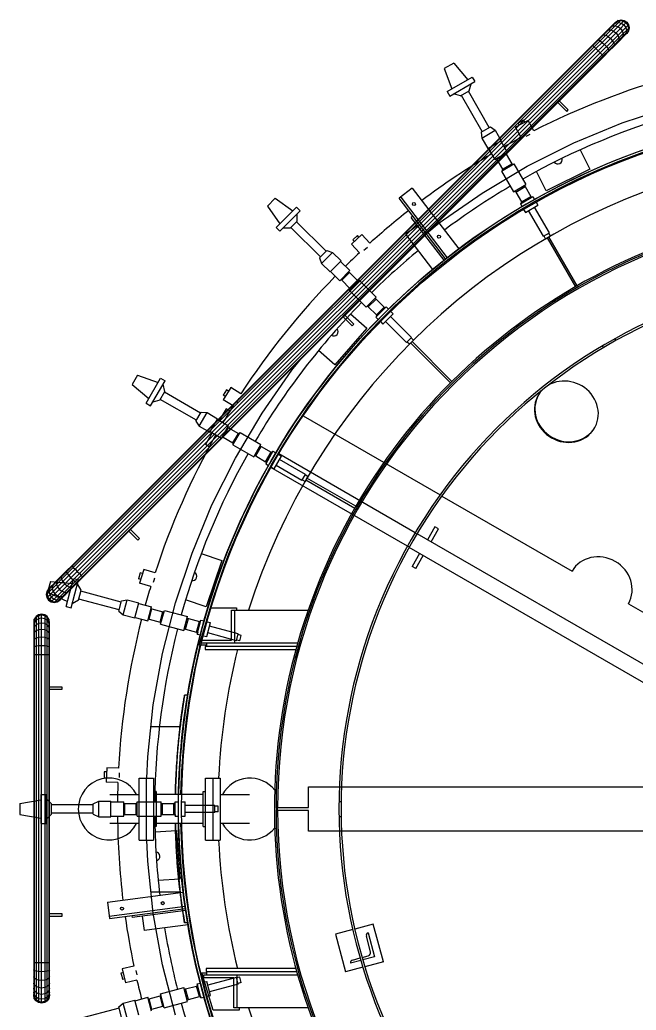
# Model space of a CAD drawing. Header units: metres. Extents: x 0 to 63075, y 0 to 44550.
# Drawn here: x 53695.8 to 53980.2, y 40277.9 to 40734.9 of the extents above; entities that cross this region are included whole.
import ezdxf

# ---------------------------------------------------------------- set-up
doc = ezdxf.new("R2010")
doc.units = ezdxf.units.M
doc.header["$LTSCALE"] = 75
for name, color, linetype in [('GSB', 7, 'Continuous'), ('ML6', 1, 'Continuous'), ('SL1', 8, 'Continuous')]:
    doc.layers.add(name, color=color, linetype=linetype)

# ---------------------------------------------------------------- blocks, each defined once
blk = doc.blocks.new('A$C6bae614f')
at = {"layer": 'SL1'}
for p, q in [((373522.6, 46010), (373590, 46077.4)), ((373561.6, 46070.3), (373569.3, 46075.4)), ((373563.4, 46072.1), (373571.3, 46077.4)), ((373571.3, 46077.4), (373563.6, 46069.7)), ((373569.3, 46075.4), (373578.5, 46077.2)), ((373571.3, 46077.4), (373580.6, 46079.2)), ((373578.5, 46077.2), (373572.4, 46071)), ((373578.5, 46077.2), (373580.6, 46079.2)), ((373578.5, 46077.2), (373587.8, 46075.2)), ((373580.6, 46079.2), (373590, 46077.4)), ((373587.8, 46075.2), (373595.7, 46069.9)), ((373590, 46077.4), (373597.9, 46072.1)), ((373578.7, 46052.9), (373509.9, 45984.1)), ((373542.2, 46048.3), (373511.2, 46017.3)), ((373547.9, 46056.7), (373523.3, 46032.1)), ((373562.5, 46061.2), (373533.7, 46032.3)), ((373536.7, 46045.5), (373542.2, 46048.3)), ((373563.6, 46069.7), (373542.2, 46048.3)), ((373542.2, 46048.3), (373549.4, 46048)), ((373556.4, 46065.1), (373547.9, 46056.7)), ((373547.9, 46056.7), (373554.4, 46060.5)), ((373549.4, 46048), (373557.3, 46044.8)), ((373594.6, 46055.6), (373554.1, 46015.1)), ((373554.4, 46060.5), (373562.5, 46061.2)), ((373561.6, 46070.3), (373556.4, 46065.1)), ((373556.4, 46065.1), (373563.6, 46069.7)), ((373557.3, 46044.8), (373564.8, 46039)), ((373563.4, 46072.1), (373561.6, 46070.3)), ((373572.4, 46071), (373562.5, 46061.2)), ((373562.5, 46061.2), (373571.1, 46058.5)), ((373563.6, 46069.7), (373572.4, 46071)), ((373571.1, 46058.5), (373578.7, 46052.9)), ((373572.4, 46071), (373581.4, 46068.8)), ((373589.2, 46063.4), (373578.7, 46052.9)), ((373578.7, 46052.9), (373584.3, 46045.3)), ((373581.4, 46068.8), (373589.2, 46063.4)), ((373584.3, 46045.3), (373586.9, 46036.8)), ((373601.2, 46043.6), (373586.3, 46028.6)), ((373596.8, 46046.6), (373586.9, 46036.8)), ((373597.9, 46072.1), (373589.2, 46063.4)), ((373589.2, 46063.4), (373594.6, 46055.6)), ((373601, 46062), (373594.6, 46055.6)), ((373594.6, 46055.6), (373596.8, 46046.6)), ((373596.8, 46046.6), (373595.5, 46037.8)), ((373595.7, 46069.9), (373601, 46062)), ((373601.2, 46043.6), (373596.1, 46035.8)), ((373605, 46054.8), (373596.8, 46046.6)), ((373597.9, 46072.1), (373603.2, 46064.2)), ((373603.2, 46045.5), (373597.9, 46037.6)), ((373601, 46062), (373603.2, 46064.2)), ((373601, 46062), (373602.9, 46052.8)), ((373602.9, 46052.8), (373601.2, 46043.6)), ((373601.2, 46043.6), (373603.2, 46045.5)), ((373603.2, 46064.2), (373605, 46054.8)), ((373605, 46054.8), (373603.2, 46045.5)), ((373508.4, 46017.1), (373492.7, 46001.4)), ((373511.2, 46017.3), (373494, 46000.1)), ((373516.2, 46014.8), (373497.7, 45996.3)), ((373523.3, 46032.1), (373508.4, 46017.1)), ((373508.4, 46017.1), (373511.2, 46017.3)), ((373511.2, 46017.3), (373516.2, 46014.8)), ((373533.7, 46032.3), (373516.2, 46014.8)), ((373516.2, 46014.8), (373522.6, 46010)), ((373554.1, 46015.1), (373516.5, 45977.5)), ((373586.9, 46036.8), (373522.1, 45971.9)), ((373523.3, 46032.1), (373527.5, 46033.6)), ((373527.5, 46033.6), (373533.7, 46032.3)), ((373533.7, 46032.3), (373540.9, 46028.3)), ((373540.9, 46028.3), (373548.1, 46022.3)), ((373548.1, 46022.3), (373554.1, 46015.1)), ((373554.1, 46015.1), (373558.1, 46007.9)), ((373574.1, 46016.4), (373559.4, 46001.7)), ((373564.8, 46039), (373570.5, 46031.6)), ((373570.5, 46031.6), (373573.8, 46023.6)), ((373590.9, 46030.6), (373571.2, 46011)), ((373574.1, 46016.4), (373571.2, 46011)), ((373573.8, 46023.6), (373574.1, 46016.4)), ((373586.3, 46028.6), (373574.1, 46016.4)), ((373586.3, 46028.6), (373582.4, 46022.2)), ((373586.9, 46036.8), (373586.3, 46028.6)), ((373595.5, 46037.8), (373590.9, 46030.6)), ((373596.1, 46035.8), (373590.9, 46030.6)), ((373596.1, 46035.8), (373597.9, 46037.6)), ((371892.6, 44401.4), (373492.7, 46001.4)), ((373494, 46000.1), (371893.9, 44400.1)), ((373497.7, 45996.3), (371897.7, 44396.4)), ((373503.3, 45990.7), (371903.2, 44390.8)), ((373509.9, 45984.1), (371909.9, 44384.2)), ((373492.7, 46001.4), (373494, 46000.1)), ((373494, 46000.1), (373497.7, 45996.3)), ((373497.7, 45996.3), (373503.3, 45990.7)), ((373522.6, 46010), (373503.3, 45990.7)), ((373503.3, 45990.7), (373509.9, 45984.1)), ((373509.9, 45984.1), (373516.5, 45977.5)), ((373522.6, 46010), (373529.5, 46003.7)), ((373543.1, 45985.4), (373525.8, 45968.2)), ((373542.9, 45982.6), (373527.2, 45966.9)), ((373529.5, 46003.7), (373535.8, 45996.8)), ((373535.8, 45996.8), (373540.6, 45990.4)), ((373540.6, 45990.4), (373543.1, 45985.4)), ((373557.8, 45997.6), (373542.9, 45982.6)), ((373543.1, 45985.4), (373542.9, 45982.6)), ((373559.4, 46001.7), (373543.1, 45985.4)), ((373571.2, 46011), (373557.8, 45997.6)), ((373559.4, 46001.7), (373557.8, 45997.6)), ((373558.1, 46007.9), (373559.4, 46001.7)), ((373516.5, 45977.5), (371916.5, 44377.6)), ((373522.1, 45971.9), (371922.1, 44372)), ((373525.8, 45968.2), (371925.8, 44368.2)), ((373527.2, 45966.9), (371927.1, 44366.9)), ((373516.5, 45977.5), (373522.1, 45971.9)), ((373522.1, 45971.9), (373525.8, 45968.2)), ((373525.8, 45968.2), (373527.2, 45966.9)), ((373066.5, 45946.5), (373037.3, 45929.7)), ((373037.3, 45929.7), (373060.3, 45866.8)), ((373066.5, 45946.5), (373109.5, 45895.2)), ((373046.4, 45858.7), (373123.4, 45903.2)), ((373123.4, 45903.2), (373131.3, 45889.5)), ((373054.3, 45845), (373131.3, 45889.5)), ((373087.3, 45845.7), (373114.2, 45861.2)), ((373175.6, 45748.7), (373111.8, 45859.8)), ((373114.2, 45861.2), (373120.1, 45883)), ((373046.4, 45858.7), (373054.3, 45845)), ((373087.3, 45845.7), (373065.5, 45851.5)), ((373154, 45736.2), (373089.8, 45847.1)), ((373417.9, 45802.3), (373390.2, 45830)), ((373385.7, 45825.5), (373413.4, 45797.8)), ((373413.4, 45797.8), (373417.9, 45802.3)), ((373584.1, 45762.4), (373736.5, 45813.1)), ((373295.1, 45770.3), (373256.3, 45749.6)), ((373281, 45770.7), (373272.4, 45766.1)), ((373284.3, 45764.5), (373281, 45770.7)), ((373312.3, 45738.1), (373295.1, 45770.3)), ((373150.7, 45734.3), (373179, 45750.6)), ((373152.5, 45716.1), (373193.8, 45740)), ((373179, 45750.6), (373193.8, 45740)), ((373193.8, 45740), (373212.4, 45707.9)), ((373273.2, 45717.9), (373256.3, 45749.6)), ((373272.4, 45766.1), (373263.9, 45761.6)), ((373267.2, 45755.4), (373263.9, 45761.6)), ((373435.7, 45700.9), (373584.1, 45762.4)), ((373150.7, 45734.3), (373152.5, 45716.1)), ((373152.5, 45716.1), (373171, 45684)), ((373171, 45684), (373212.4, 45707.9)), ((373288.6, 45721.5), (373301.5, 45728.3)), ((373172.6, 45684.9), (373192.7, 45650.2)), ((373210.7, 45706.9), (373230.8, 45672.2)), ((373292.1, 45629.1), (373435.7, 45700.9)), ((373455.1, 45679.9), (373484.6, 45620.2)), ((373192.7, 45650.2), (373230.8, 45672.2)), ((373197.5, 45652.9), (373198.8, 45650.2)), ((373198.8, 45650.2), (373227.7, 45666.9)), ((373198.8, 45650.2), (373216.3, 45619.9)), ((373226, 45669.4), (373227.7, 45666.9)), ((373227.7, 45666.9), (373245.2, 45636.6)), ((373154, 45547.1), (373292.1, 45629.1)), ((373213.2, 45614.7), (373251.3, 45636.7)), ((373216.3, 45619.9), (373245.2, 45636.6)), ((373218, 45617.4), (373216.3, 45619.9)), ((373246.5, 45633.9), (373245.2, 45636.6)), ((373251.3, 45636.7), (373288.1, 45572.9)), ((373484.6, 45620.2), (373350, 45553.9)), ((373213.2, 45614.7), (373250, 45550.9)), ((373350, 45553.9), (373320.6, 45613.6)), ((372938.7, 45561.9), (372898.4, 45531)), ((372938.7, 45561.9), (373081.7, 45375.5)), ((373250, 45550.9), (373288.1, 45572.9)), ((373256.7, 45549.9), (373285.6, 45566.6)), ((373283.4, 45570.1), (373285.6, 45566.6)), ((373285.6, 45566.6), (373303.1, 45536.3)), ((372517.6, 45530.9), (372493.8, 45507.1)), ((372517.6, 45530.9), (372572.4, 45492.5)), ((373041.5, 45344.4), (372898.4, 45531)), ((372903.4, 45534.8), (373046.5, 45348.4)), ((373022.1, 45455.5), (373154, 45547.1)), ((373254.8, 45553.6), (373256.7, 45549.9)), ((373256.7, 45549.9), (373274.2, 45519.6)), ((373271.2, 45513.8), (373309.7, 45536)), ((373274.2, 45519.6), (373303.1, 45536.3)), ((373304.7, 45533.1), (373303.1, 45536.3)), ((373304.7, 45533.1), (373309.7, 45536)), ((373309.7, 45536), (373314.8, 45527.3)), ((373309.7, 45536), (373314.8, 45527.3)), ((372493.8, 45507.1), (372532.3, 45452.3)), ((372520.9, 45440.9), (372583.8, 45503.8)), ((372583.8, 45503.8), (372595, 45492.6)), ((373276.1, 45516.6), (373271.2, 45513.8)), ((373271.2, 45513.8), (373276.2, 45505)), ((373271.2, 45513.8), (373276.2, 45505)), ((373276.1, 45516.6), (373274.2, 45519.6)), ((373281, 45496.8), (373286.4, 45487.4)), ((373281, 45496.8), (373286.4, 45487.4)), ((373286.4, 45487.4), (373324.9, 45509.6)), ((373360.6, 45424.7), (373314.9, 45503.8)), ((373319.5, 45519), (373324.9, 45509.6)), ((373319.5, 45519), (373324.9, 45509.6)), ((372532.1, 45429.8), (372595, 45492.6)), ((372585.8, 45460.9), (372585.8, 45483.5)), ((372940.5, 45476.1), (372935.4, 45472.2)), ((373036.5, 45340.5), (372935.4, 45472.2)), ((373342.1, 45414.1), (373296.4, 45493.1)), ((372520.9, 45440.9), (372532.1, 45429.8)), ((372563.8, 45438.9), (372541.3, 45438.9)), ((372563.8, 45438.9), (372585.8, 45460.9)), ((372656.6, 45350.5), (372565.8, 45440.9)), ((372674.2, 45368.1), (372583.8, 45458.9)), ((372954.6, 45447.3), (372919.3, 45420.2)), ((372989.6, 45429.3), (373022.1, 45455.5)), ((372784.1, 45419.9), (372751.9, 45389.9)), ((372770.3, 45416.6), (372756.2, 45403.4)), ((372761, 45398.3), (372756.2, 45403.4)), ((372775.1, 45411.5), (372770.3, 45416.6)), ((372809, 45393.3), (372784.1, 45419.9)), ((373002, 45312.5), (372919.3, 45420.2)), ((373342.1, 45414.1), (373360.6, 45424.7)), ((373348.8, 45406.4), (373343.8, 45415)), ((373348.8, 45406.4), (373363.9, 45415.1)), ((373353.4, 45409.4), (373440.2, 45259.2)), ((373363.9, 45415.1), (373358.9, 45423.8)), ((373445.7, 45262.3), (373358.9, 45412.6)), ((372776.5, 45363.6), (372751.9, 45389.9)), ((372790.4, 45371), (372795.3, 45375.6)), ((372795.3, 45375.6), (372801.1, 45381)), ((373046.5, 45348.4), (373081.7, 45375.5)), ((372653.9, 45347.8), (372677, 45370.8)), ((372653.9, 45347.8), (372660.3, 45330.6)), ((372660.3, 45330.6), (372694.1, 45364.4)), ((372677, 45370.8), (372694.1, 45364.4)), ((372694.1, 45364.4), (372720.3, 45338.2)), ((373041.4, 45344.5), (373046.5, 45348.4)), ((372660.3, 45330.6), (372686.5, 45304.4)), ((372686.5, 45304.4), (372720.3, 45338.2)), ((372719, 45336.9), (372747.4, 45308.5)), ((372687.9, 45305.8), (372716.2, 45277.4)), ((372716.2, 45277.4), (372747.4, 45308.5)), ((372722.1, 45279), (372745.7, 45302.6)), ((372743.5, 45304.6), (372745.7, 45302.6)), ((372745.7, 45302.6), (372770.5, 45277.9)), ((372720.1, 45281.3), (372722.1, 45279)), ((372722.1, 45279), (372746.9, 45254.2)), ((372745.2, 45248.4), (372760.8, 45263.9)), ((372746.9, 45254.2), (372770.5, 45277.9)), ((372749.1, 45252.3), (372746.9, 45254.2)), ((372760.8, 45263.9), (372776.3, 45279.5)), ((372772.5, 45275.6), (372770.5, 45277.9)), ((372776.3, 45279.5), (372828.4, 45227.4)), ((372745.2, 45248.4), (372797.3, 45196.3)), ((372797.3, 45196.3), (372828.4, 45227.4)), ((372804, 45197.1), (372827.7, 45220.7)), ((372824.5, 45223.5), (372827.7, 45220.7)), ((372827.7, 45220.7), (372852.4, 45195.9)), ((372801.2, 45200.2), (372804, 45197.1)), ((372804, 45197.1), (372828.8, 45172.3)), ((372827.3, 45165.9), (372858.8, 45197.4)), ((372828.8, 45172.3), (372852.4, 45195.9)), ((372854.7, 45193.3), (372852.4, 45195.9)), ((372854.7, 45193.3), (372858.8, 45197.4)), ((372858.8, 45197.4), (372866, 45190.2)), ((372858.8, 45197.4), (372866, 45190.2)), ((372727.1, 45166.9), (372754.8, 45139.3)), ((372759.3, 45143.7), (372731.6, 45171.4)), ((372749.6, 45175.5), (372799.7, 45131.6)), ((372831.4, 45170), (372827.3, 45165.9)), ((372827.3, 45165.9), (372834.5, 45158.8)), ((372827.3, 45165.9), (372834.5, 45158.8)), ((372831.4, 45170), (372828.8, 45172.3)), ((372848.9, 45144.3), (372880.4, 45175.8)), ((372936.7, 45103), (372872.2, 45167.6)), ((372872.7, 45183.5), (372880.4, 45175.8)), ((372872.7, 45183.5), (372880.4, 45175.8)), ((372799.7, 45131.6), (372700.7, 45018.8)), ((372754.8, 45139.3), (372759.3, 45143.7)), ((372841.2, 45152), (372848.9, 45144.3)), ((372841.2, 45152), (372848.9, 45144.3)), ((372921.7, 45088), (372857.1, 45152.5)), ((372921.7, 45088), (372936.7, 45103)), ((372942.5, 45094.6), (372935.4, 45101.7)), ((373565, 45094.3), (373561.8, 45099.8)), ((372930.1, 45082.3), (372923, 45089.3)), ((372930.1, 45082.3), (372942.5, 45094.6)), ((372933.8, 45086.4), (373056.5, 44963.7)), ((373061, 44968.2), (372938.3, 45090.9)), ((373522.8, 45077.3), (373526, 45071.8)), ((372700.7, 45018.8), (372650.7, 45062.7)), ((372569.2, 45002.7), (372595.4, 45035.1)), ((372095, 44987.4), (372078.2, 44958.3)), ((372095, 44987.4), (372157.9, 44964.5)), ((372121.5, 44901.4), (372166, 44978.4)), ((372166, 44978.4), (372179.7, 44970.5)), ((372477.6, 44870.7), (372569.2, 45002.7)), ((372078.2, 44958.3), (372129.5, 44915.3)), ((372135.2, 44893.5), (372179.7, 44970.5)), ((372179, 44937.5), (372173.2, 44959.3)), ((372381.2, 44949.2), (372357.9, 44911.8)), ((372412.1, 44929.9), (372381.2, 44949.2)), ((372163.5, 44910.5), (372179, 44937.5)), ((372288.4, 44870.7), (372177.6, 44935)), ((372368.7, 44942.4), (372358.5, 44926)), ((372364.4, 44922.3), (372358.5, 44926)), ((372374.6, 44938.7), (372368.7, 44942.4)), ((372121.5, 44901.4), (372135.2, 44893.5)), ((372163.5, 44910.5), (372141.7, 44904.7)), ((372276, 44849.1), (372164.9, 44913)), ((372388.4, 44892.8), (372357.9, 44911.8)), ((372399.9, 44903.6), (372403.5, 44909.3)), ((372403.5, 44909.3), (372407.6, 44916)), ((372274.1, 44845.8), (372290.4, 44874.1)), ((372284.7, 44830.9), (372308.6, 44872.3)), ((372290.4, 44874.1), (372308.6, 44872.3)), ((372308.6, 44872.3), (372340.7, 44853.7)), ((372367, 44884.3), (372346.2, 44848.4)), ((372378.9, 44877.4), (372367, 44884.3)), ((372395.6, 44732.6), (372477.6, 44870.7)), ((372603.3, 44862.2), (373024.2, 44619.2)), ((372274.1, 44845.8), (372284.7, 44830.9)), ((372284.7, 44830.9), (372316.8, 44812.4)), ((372316.8, 44812.4), (372340.7, 44853.7)), ((372339.7, 44852.1), (372374.5, 44832)), ((372352.5, 44793.9), (372374.5, 44832)), ((372357.8, 44797), (372374.5, 44826)), ((372371.8, 44827.3), (372374.5, 44826)), ((372374.5, 44826), (372404.8, 44808.4)), ((372324.2, 44810.3), (372303.5, 44774.3)), ((372317.7, 44814), (372352.5, 44793.9)), ((372355.3, 44798.7), (372357.8, 44797)), ((372357.8, 44797), (372388.1, 44779.5)), ((372388, 44773.4), (372410, 44811.5)), ((372388.1, 44779.5), (372404.8, 44808.4)), ((372407.3, 44806.8), (372404.8, 44808.4)), ((372410, 44811.5), (372473.8, 44774.7)), ((372315.4, 44767.5), (372303.5, 44774.3)), ((372388, 44773.4), (372451.8, 44736.6)), ((372390.8, 44778.2), (372388.1, 44779.5)), ((372451.8, 44736.6), (372473.8, 44774.7)), ((372458.1, 44739.1), (372474.8, 44768)), ((372471.1, 44769.9), (372474.8, 44768)), ((372474.8, 44768), (372505.1, 44750.5)), ((372454.6, 44741.4), (372458.1, 44739.1)), ((372458.1, 44739.1), (372488.4, 44721.6)), ((372488.4, 44721.6), (372505.1, 44750.5)), ((372510.9, 44753.6), (372488.7, 44715)), ((372508, 44748.6), (372505.1, 44750.5)), ((372508, 44748.6), (372510.9, 44753.6)), ((372510.9, 44753.6), (372519.7, 44748.5)), ((372510.9, 44753.6), (372519.7, 44748.5)), ((372515.1, 44699.8), (372537.3, 44738.3)), ((372527.9, 44743.8), (372537.3, 44738.3)), ((372527.9, 44743.8), (372537.3, 44738.3)), ((372948.2, 44503.3), (372528.9, 44745.4)), ((372323.7, 44589), (372395.6, 44732.6)), ((372491.5, 44720), (372488.4, 44721.6)), ((372491.5, 44720), (372488.7, 44715)), ((372488.7, 44715), (372497.4, 44710)), ((372488.7, 44715), (372497.4, 44710)), ((372924, 44461.5), (372504.7, 44703.6)), ((372505.6, 44705.2), (372515.1, 44699.8)), ((372505.6, 44705.2), (372515.1, 44699.8)), ((372600, 44664.2), (372520.9, 44709.8)), ((372610.6, 44682.6), (372531.5, 44728.3)), ((372600, 44664.2), (372610.6, 44682.6)), ((372609.6, 44660.8), (372618.3, 44675.9)), ((372618.3, 44675.9), (372609.7, 44681)), ((372609.6, 44660.8), (372600.9, 44665.8)), ((372612.1, 44665.8), (372762.3, 44579)), ((372765.5, 44584.5), (372615.3, 44671.3)), ((373029.7, 44616.1), (373429.8, 44385.1)), ((372262.3, 44440.6), (372323.7, 44589)), ((373008.8, 44521.3), (372985.8, 44481.6)), ((373019.8, 44514.9), (373008.8, 44521.3)), ((372068.5, 44508.3), (372096.2, 44480.7)), ((372100.7, 44485.2), (372073, 44512.8)), ((372952.8, 44498.7), (372947.3, 44501.9)), ((374122.6, 43825.2), (372953.7, 44500.1)), ((372996.8, 44475.2), (373019.8, 44514.9)), ((372096.2, 44480.7), (372100.7, 44485.2)), ((372924.8, 44462.9), (372930.3, 44459.7)), ((372211.5, 44288.2), (372262.3, 44440.6)), ((372290.8, 44439.4), (372353.9, 44418)), ((374098.5, 43783.3), (372929.5, 44458.3)), ((372961.7, 44439.7), (372938.8, 44400)), ((372949.7, 44393.7), (372972.7, 44433.4)), ((371876.7, 44382.9), (371893.9, 44400.1)), ((371892.6, 44401.4), (371876.9, 44385.7)), ((371892.6, 44401.4), (371893.9, 44400.1)), ((371893.9, 44400.1), (371897.7, 44396.4)), ((372353.9, 44418), (372305.6, 44276)), ((372949.7, 44393.7), (372938.8, 44400)), ((371876.9, 44385.7), (371848.5, 44357.4)), ((371876.7, 44382.9), (371860.4, 44366.6)), ((371861.9, 44370.8), (371860.4, 44366.6)), ((371879.2, 44377.9), (371861.7, 44360.4)), ((371865.7, 44353.2), (371884, 44371.5)), ((371876.9, 44385.7), (371876.7, 44382.9)), ((371876.7, 44382.9), (371879.2, 44377.9)), ((371879.2, 44377.9), (371897.7, 44396.4)), ((371879.2, 44377.9), (371884, 44371.5)), ((371884, 44371.5), (371903.2, 44390.8)), ((371884, 44371.5), (371890.3, 44364.6)), ((371890.3, 44364.6), (371909.9, 44384.2)), ((371897.2, 44358.3), (371916.5, 44377.6)), ((371897.7, 44396.4), (371903.2, 44390.8)), ((371903.2, 44390.8), (371909.9, 44384.2)), ((371903.6, 44353.5), (371922.1, 44372)), ((371909.9, 44384.2), (371916.5, 44377.6)), ((371916.5, 44377.6), (371922.1, 44372)), ((371922.1, 44372), (371925.8, 44368.2)), ((372103.5, 44380.4), (372097.9, 44361.9)), ((372113.8, 44390.2), (372101, 44348.1)), ((372110.2, 44378.4), (372103.5, 44380.4)), ((372148.6, 44379.6), (372113.8, 44390.2)), ((371846, 44344.7), (371816.8, 44315.6)), ((371827.5, 44353.1), (371818.8, 44320.6)), ((371833.5, 44339.7), (371824.3, 44330.5)), ((371827.5, 44353.1), (371894.2, 44347.2)), ((371837.3, 44346.2), (371828.9, 44337.7)), ((371833.5, 44339.7), (371832.8, 44331.6)), ((371845.7, 44351.9), (371833.5, 44339.7)), ((371837.3, 44346.2), (371833.5, 44339.7)), ((371835.5, 44323), (371865.7, 44353.2)), ((371848.5, 44357.4), (371837.3, 44346.2)), ((371890.3, 44364.6), (371841.1, 44315.4)), ((371860.4, 44366.6), (371845.7, 44351.9)), ((371848.5, 44357.4), (371845.7, 44351.9)), ((371845.7, 44351.9), (371846, 44344.7)), ((371861.7, 44360.4), (371846, 44344.7)), ((371846, 44344.7), (371849.2, 44336.8)), ((371878.9, 44340), (371848.7, 44309.8)), ((371908.6, 44351), (371850.4, 44292.9)), ((371860.4, 44366.6), (371861.7, 44360.4)), ((371861.7, 44360.4), (371865.7, 44353.2)), ((371865.7, 44353.2), (371871.7, 44346)), ((371871.7, 44346), (371878.9, 44340)), ((371875.3, 44276.8), (371898.4, 44362.7)), ((371897.2, 44358.3), (371878.9, 44340)), ((371878.9, 44340), (371886.1, 44336)), ((371903.6, 44353.5), (371886.1, 44336)), ((371890.3, 44364.6), (371897.2, 44358.3)), ((371890.6, 44272.8), (371913.6, 44358.6)), ((371911.4, 44351.2), (371896.4, 44336.3)), ((371897.2, 44358.3), (371903.6, 44353.5)), ((371898.4, 44362.7), (371913.6, 44358.6)), ((371903.6, 44353.5), (371908.6, 44351)), ((371908.6, 44351), (371925.8, 44368.2)), ((371908.6, 44351), (371911.4, 44351.2)), ((371921.6, 44326.6), (371910.3, 44346.1)), ((371911.4, 44351.2), (371927.1, 44366.9)), ((371925.8, 44368.2), (371927.1, 44366.9)), ((372104.6, 44359.9), (372097.9, 44361.9)), ((372135.4, 44337.6), (372101, 44348.1)), ((372143.7, 44351), (372145.6, 44357.5)), ((372145.6, 44357.5), (372147.9, 44365)), ((371816.6, 44322.8), (371814.7, 44313.5)), ((371816.8, 44315.6), (371814.7, 44313.5)), ((371814.7, 44313.5), (371816.6, 44304.1)), ((371821.9, 44330.7), (371816.6, 44322.8)), ((371818.5, 44324.8), (371816.6, 44322.8)), ((371818.5, 44324.8), (371816.8, 44315.6)), ((371816.8, 44315.6), (371818.8, 44306.3)), ((371823.7, 44332.5), (371818.5, 44324.8)), ((371824.3, 44330.5), (371818.5, 44324.8)), ((371818.8, 44320.6), (371879.5, 44292.3)), ((371818.8, 44306.3), (371825.2, 44312.7)), ((371823.7, 44332.5), (371821.9, 44330.7)), ((371824.3, 44330.5), (371823, 44321.7)), ((371823, 44321.7), (371825.2, 44312.7)), ((371828.9, 44337.7), (371823.7, 44332.5)), ((371828.9, 44337.7), (371824.3, 44330.5)), ((371825.2, 44312.7), (371835.5, 44323)), ((371825.2, 44312.7), (371830.6, 44304.9)), ((371841.1, 44315.4), (371830.6, 44304.9)), ((371848.7, 44309.8), (371832, 44293.1)), ((371832.8, 44331.6), (371835.5, 44323)), ((371835.5, 44323), (371841.1, 44315.4)), ((371841.1, 44315.4), (371848.7, 44309.8)), ((371848.7, 44309.8), (371857.2, 44307.2)), ((371849.2, 44336.8), (371855, 44329.3)), ((371855, 44329.3), (371862.4, 44323.6)), ((371870.4, 44320.3), (371857.2, 44307.2)), ((371857.2, 44307.2), (371865.3, 44307.8)), ((371862.4, 44323.6), (371870.4, 44320.3)), ((371871.8, 44311.6), (371863.4, 44303.2)), ((371865.3, 44307.8), (371871.8, 44311.6)), ((371886.1, 44336), (371870.4, 44320.3)), ((371870.4, 44320.3), (371877.6, 44320)), ((371896.4, 44336.3), (371871.8, 44311.6)), ((371877.6, 44320), (371883, 44322.8)), ((371886.1, 44336), (371892.2, 44334.7)), ((371892.2, 44334.7), (371896.4, 44336.3)), ((371913.5, 44296.5), (371921.6, 44326.6)), ((372044.5, 44290.4), (371920.8, 44323.8)), ((371818.8, 44306.3), (371816.6, 44304.1)), ((371816.6, 44304.1), (371821.9, 44296.2)), ((371818.8, 44306.3), (371824.1, 44298.4)), ((371824.1, 44298.4), (371821.9, 44296.2)), ((371821.9, 44296.2), (371829.8, 44290.9)), ((371824.1, 44298.4), (371830.6, 44304.9)), ((371832, 44293.1), (371824.1, 44298.4)), ((371832, 44293.1), (371829.8, 44290.9)), ((371829.8, 44290.9), (371839.1, 44289.1)), ((371830.6, 44304.9), (371838.4, 44299.5)), ((371832, 44293.1), (371841.2, 44291.2)), ((371838.4, 44299.5), (371847.3, 44297.3)), ((371857.2, 44307.2), (371839.1, 44289.1)), ((371839.1, 44289.1), (371848.5, 44290.9)), ((371850.4, 44292.9), (371841.2, 44291.2)), ((371847.3, 44297.3), (371856.1, 44298.6)), ((371848.5, 44290.9), (371856.4, 44296.2)), ((371850.4, 44292.9), (371848.5, 44290.9)), ((371850.4, 44292.9), (371858.2, 44298)), ((371856.1, 44298.6), (371863.4, 44303.2)), ((371858.2, 44298), (371856.4, 44296.2)), ((371863.4, 44303.2), (371858.2, 44298)), ((371913.5, 44296.5), (371894, 44285.3)), ((372038.1, 44266.4), (371914.3, 44299.3)), ((372037.1, 44262.6), (372045.5, 44294.2)), ((372045.5, 44294.2), (372063.6, 44297.1)), ((372051.2, 44251), (372063.6, 44297.1)), ((372063.6, 44297.1), (372099.4, 44287.5)), ((372087, 44241.4), (372099.4, 44287.5)), ((372098.9, 44285.7), (372137.7, 44275.3)), ((372171.8, 44132.6), (372211.5, 44288.2)), ((372305.6, 44276), (372242.6, 44297.4)), ((373603, 44285.1), (374053.3, 44025)), ((371791, 44251), (371783.1, 44245.7)), ((371791, 44247.9), (371783.1, 44242.8)), ((371800.4, 44252.9), (371791, 44251)), ((371791, 44251), (371791, 43059.4)), ((371800.4, 44249.8), (371791, 44247.9)), ((371800.3, 43060.6), (371800.4, 44252.9)), ((371809.7, 44251), (371800.4, 44252.9)), ((371809.7, 44247.9), (371800.4, 44249.8)), ((371817.6, 44245.7), (371809.7, 44251)), ((371809.7, 44251), (371809.7, 43059.4)), ((371817.6, 44242.8), (371809.7, 44247.9)), ((371875.3, 44276.8), (371890.6, 44272.8)), ((372037.1, 44262.6), (372051.2, 44251)), ((372051.2, 44251), (372087, 44241.4)), ((372126.3, 44232.8), (372137.7, 44275.3)), ((372130.6, 44237.2), (372139.2, 44269.4)), ((372136.3, 44270), (372139.2, 44269.4)), ((372139.2, 44269.4), (372173, 44260.4)), ((372164.4, 44228.1), (372173, 44260.4)), ((372165.9, 44222.2), (372177.3, 44264.7)), ((372175.9, 44259.4), (372173, 44260.4)), ((372177.3, 44264.7), (372248.4, 44245.7)), ((372284.4, 44157.6), (372319.4, 44272.6)), ((372319.4, 44272.6), (372399.4, 44272.6)), ((372383.9, 44265.2), (372618.9, 44265.2)), ((372383.9, 44173.1), (372383.9, 44265.2)), ((372393.4, 44163.6), (372393.4, 44265.2)), ((372399.4, 44272.6), (372399.4, 44265.2)), ((371776, 44228.5), (371775.9, 43081.9)), ((371777.8, 44237.8), (371776, 44228.5)), ((371777.8, 44235.1), (371776, 44226)), ((371777.8, 44227), (371776, 44218.6)), ((371783.1, 44245.7), (371777.8, 44237.8)), ((371783.1, 44242.8), (371777.8, 44235.1)), ((371777.8, 44235.1), (371777.8, 44237.8)), ((371777.8, 44227), (371777.8, 44235.1)), ((371783.1, 44234.1), (371777.8, 44227)), ((371777.8, 44227), (371777.8, 43072.6)), ((371783.1, 44220.2), (371777.8, 44214)), ((371783.1, 44245.7), (371783.1, 43064.7)), ((371791, 44238.9), (371783.1, 44234.1)), ((371791, 44224.3), (371783.1, 44220.2)), ((371800.4, 44240.6), (371791, 44238.9)), ((371800.4, 44225.7), (371791, 44224.3)), ((371809.7, 44238.9), (371800.4, 44240.6)), ((371809.7, 44224.3), (371800.4, 44225.7)), ((371817.6, 44234.1), (371809.7, 44238.9)), ((371817.6, 44220.2), (371809.7, 44224.3)), ((371822.9, 44237.8), (371817.6, 44245.7)), ((371817.6, 43067.6), (371817.6, 44245.7)), ((371822.9, 44235.1), (371817.6, 44242.8)), ((371822.9, 44227), (371817.6, 44234.1)), ((371822.9, 44214), (371817.6, 44220.2)), ((371824.8, 44228.5), (371822.9, 44237.8)), ((371822.9, 44237.8), (371822.9, 43072.6)), ((371824.8, 44226), (371822.9, 44235.1)), ((371824.8, 44218.6), (371822.9, 44227)), ((371824.7, 43091.8), (371824.8, 44226)), ((371824.8, 44226), (371824.8, 44228.5)), ((372087.5, 44243.2), (372126.3, 44232.8)), ((372127.7, 44238.2), (372130.6, 44237.2)), ((372130.6, 44237.2), (372164.4, 44228.1)), ((372167.3, 44227.5), (372164.4, 44228.1)), ((372165.9, 44222.2), (372237, 44203.2)), ((372237, 44203.2), (372248.4, 44245.7)), ((372242.5, 44207.2), (372251.1, 44239.5)), ((372247, 44240.3), (372251.1, 44239.5)), ((372251.1, 44239.5), (372284.9, 44230.4)), ((372276.3, 44198.1), (372284.9, 44230.4)), ((372278.2, 44191.9), (372289.7, 44234.8)), ((372288.3, 44229.3), (372284.9, 44230.4)), ((372288.3, 44229.3), (372289.7, 44234.8)), ((372289.7, 44234.8), (372299.5, 44232.2)), ((372289.7, 44234.8), (372299.5, 44232.2)), ((372307.7, 44184), (372319.2, 44227)), ((372308.7, 44229.8), (372319.2, 44227)), ((372308.7, 44229.8), (372319.2, 44227)), ((371777.8, 44214), (371776, 44206.7)), ((371777.8, 44196.7), (371776, 44190.8)), ((371783.1, 44201.6), (371777.8, 44196.7)), ((371791, 44204.9), (371783.1, 44201.6)), ((371800.4, 44206), (371791, 44204.9)), ((371809.7, 44204.9), (371800.4, 44206)), ((371817.6, 44201.6), (371809.7, 44204.9)), ((371822.9, 44196.6), (371817.6, 44201.6)), ((371824.8, 44206.7), (371822.9, 44214)), ((371824.8, 44190.8), (371822.9, 44196.6)), ((372238.5, 44208.5), (372242.5, 44207.2)), ((372242.5, 44207.2), (372276.3, 44198.1)), ((372279.7, 44197.4), (372276.3, 44198.1)), ((372279.7, 44197.4), (372278.2, 44191.9)), ((372278.2, 44191.9), (372288, 44189.2)), ((372278.2, 44191.9), (372288, 44189.2)), ((372297.2, 44186.8), (372307.7, 44184)), ((372297.2, 44186.8), (372307.7, 44184)), ((372398.9, 44171.5), (372310.7, 44195.2)), ((372404.4, 44192.1), (372316.2, 44215.8)), ((372398.9, 44171.5), (372404.4, 44192.1)), ((372413.6, 44187.7), (372403.9, 44190.3)), ((372409.1, 44170.8), (372413.6, 44187.7)), ((371777.8, 44175.9), (371776, 44171.9)), ((371783.1, 44179.4), (371777.8, 44175.9)), ((371791, 44181.6), (371783.1, 44179.4)), ((371791, 44155.7), (371783.1, 44154.6)), ((371800.4, 44182.5), (371791, 44181.6)), ((371800.4, 44156.2), (371791, 44155.7)), ((371809.7, 44181.6), (371800.4, 44182.5)), ((371809.7, 44155.7), (371800.4, 44156.2)), ((371817.6, 44179.4), (371809.7, 44181.6)), ((371817.6, 44154.6), (371809.7, 44155.7)), ((371822.9, 44175.9), (371817.6, 44179.4)), ((371824.8, 44171.9), (371822.9, 44175.9)), ((372307.7, 44157.6), (372284.4, 44157.6)), ((372291.8, 44163.6), (372291.8, 44173.1)), ((372291.8, 44173.1), (372383.9, 44173.1)), ((372586.7, 44163.6), (372291.8, 44163.6)), ((372307.7, 44154), (372307.7, 44163.6)), ((372409.1, 44170.8), (372399.4, 44173.4)), ((371777.8, 44152.8), (371776, 44150.7)), ((371824.8, 44128.5), (371776, 44128.5)), ((371783.1, 44154.6), (371777.8, 44152.8)), ((371822.9, 44152.8), (371817.6, 44154.6)), ((371824.8, 44150.7), (371822.9, 44152.8)), ((372143.3, 43974.5), (372171.8, 44132.6)), ((372303.1, 44154), (372303.1, 44144.5)), ((372584, 44154), (372303.1, 44154)), ((372303.1, 44144.5), (372581.3, 44144.5)), ((371863.9, 44028.5), (371824.8, 44028.5)), ((371824.8, 44022.1), (371863.9, 44022.1)), ((371863.9, 44022.1), (371863.9, 44028.5)), ((372249.1, 44004.3), (372239.4, 44004.3)), ((372126.1, 43814.8), (372143.3, 43974.5)), ((372136.2, 43908.3), (372225.9, 43908.3)), ((372235.6, 43909.3), (372235.5, 43909.3)), ((372123.8, 43749.6), (372126.1, 43814.8)), ((371992.8, 43769), (371992.5, 43759.3)), ((371999.8, 43768.8), (371992.8, 43769)), ((372000.2, 43781.1), (371998.7, 43737.1)), ((372036.6, 43779.8), (372000.2, 43781.1)), ((372039.2, 43751), (372039.7, 43765.6)), ((371992.5, 43759.3), (371992.1, 43749.7)), ((371999.1, 43749.4), (371992.1, 43749.7)), ((372034.6, 43735.9), (371998.7, 43737.1)), ((372099.7, 43559.1), (372099.7, 43749.6)), ((372099.7, 43749.6), (372144.4, 43749.6)), ((372122, 43559.1), (372122, 43749.6)), ((372144.4, 43749.6), (372144.4, 43559.1)), ((372304, 43559.1), (372304, 43749.6)), ((372304, 43749.6), (372348.7, 43749.6)), ((372326.4, 43749.6), (372326.4, 43559.1)), ((372348.7, 43749.6), (372348.7, 43559.1)), ((372152.2, 43708.3), (372144.4, 43708.3)), ((372152.2, 43708.3), (372152.2, 43600.4)), ((372296.2, 43708.3), (372304, 43708.3)), ((372296.2, 43600.4), (372296.2, 43708.3)), ((372620.4, 43722.6), (374078.2, 43722.5)), ((372620.4, 43659.1), (372620.4, 43722.6)), ((371733.3, 43671.1), (371799.2, 43682.7)), ((371733.3, 43671.1), (371733.3, 43637.5)), ((371799.2, 43609.9), (371799.2, 43698.8)), ((371799.2, 43698.8), (371815, 43698.8)), ((371815, 43609.9), (371815, 43698.8)), ((371831, 43669.9), (371815, 43685.8)), ((371831, 43638.8), (371831, 43669.9)), ((371959.1, 43670.6), (371975.8, 43678.2)), ((371959.1, 43638), (371959.1, 43670.6)), ((371975.8, 43630.4), (371975.8, 43678.2)), ((371975.8, 43678.2), (372012.9, 43678.2)), ((372009.4, 43698.8), (372099.7, 43698.8)), ((372012.9, 43630.4), (372012.9, 43678.2)), ((372012.9, 43676.3), (372053, 43676.3)), ((372053, 43632.3), (372053, 43676.3)), ((372053, 43670.8), (372056, 43671)), ((372056, 43637.6), (372056, 43671)), ((372056, 43671), (372091, 43671)), ((372091, 43637.6), (372091, 43671)), ((372094, 43670.8), (372091, 43671)), ((372094, 43632.3), (372094, 43676.3)), ((372094, 43676.3), (372167.7, 43676.3)), ((372296.2, 43698.8), (372152.2, 43698.8)), ((372167.7, 43632.3), (372167.7, 43676.3)), ((372167.7, 43670.8), (372171.9, 43671)), ((372171.9, 43637.6), (372171.9, 43671)), ((372171.9, 43671), (372206.9, 43671)), ((372206.9, 43637.6), (372206.9, 43671)), ((372210.4, 43670.8), (372206.9, 43671)), ((372210.4, 43632.1), (372210.4, 43676.6)), ((372210.4, 43670.8), (372210.4, 43676.6)), ((372210.4, 43676.6), (372220.5, 43676.6)), ((372210.4, 43676.6), (372220.5, 43676.6)), ((372230, 43676.6), (372240.9, 43676.6)), ((372230, 43676.6), (372240.9, 43676.6)), ((372240.9, 43632.1), (372240.9, 43676.6)), ((372348.7, 43698.8), (372439, 43698.8)), ((372720.5, 43676.8), (372714.2, 43676.8)), ((371831, 43638.8), (371815, 43622.8)), ((371959.1, 43666.8), (371831, 43667)), ((371959.1, 43641.9), (371831, 43641.6)), ((372332.2, 43665), (372240.9, 43665)), ((372332.2, 43643.7), (372240.9, 43643.7)), ((372332.2, 43643.7), (372332.2, 43665)), ((372342.2, 43663), (372332.2, 43663.1)), ((372342.2, 43645.6), (372332.2, 43645.6)), ((372342.2, 43645.6), (372342.2, 43663)), ((372520.4, 43656.7), (372525.1, 43656.7)), ((372525.1, 43651.9), (372520.4, 43651.9)), ((372525.1, 43649.5), (372525.1, 43659.1)), ((372525.1, 43659.1), (372620.4, 43659.1)), ((372620.4, 43649.5), (372525.1, 43649.5)), ((372620.4, 43586), (372620.4, 43649.5)), ((371733.3, 43637.5), (371799.2, 43625.9)), ((371799.2, 43609.9), (371815, 43609.9)), ((371959.1, 43638), (371975.8, 43630.4)), ((371975.8, 43630.4), (372012.9, 43630.4)), ((372099.7, 43609.9), (372009.4, 43609.9)), ((372012.9, 43632.3), (372053, 43632.3)), ((372053, 43637.8), (372056, 43637.6)), ((372056, 43637.6), (372091, 43637.6)), ((372094, 43637.8), (372091, 43637.6)), ((372094, 43632.3), (372167.7, 43632.3)), ((372296.2, 43609.9), (372152.2, 43609.9)), ((372167.7, 43637.8), (372171.9, 43637.6)), ((372171.9, 43637.6), (372206.9, 43637.6)), ((372210.4, 43637.8), (372206.9, 43637.6)), ((372210.4, 43637.8), (372210.4, 43632.1)), ((372210.4, 43632.1), (372220.5, 43632.1)), ((372210.4, 43632.1), (372220.5, 43632.1)), ((372230, 43632.1), (372240.9, 43632.1)), ((372230, 43632.1), (372240.9, 43632.1)), ((372439, 43609.9), (372348.7, 43609.9)), ((372714.2, 43631.8), (372720.5, 43631.8)), ((372152.2, 43600.4), (372144.4, 43600.4)), ((372148.6, 43583.9), (372215.1, 43588.2)), ((372215.1, 43588.2), (372224.9, 43438.5)), ((372296.2, 43600.4), (372304, 43600.4)), ((374078.2, 43586), (372620.4, 43586)), ((372099.7, 43559.1), (372144.4, 43559.1)), ((372126.1, 43493.8), (372123.8, 43559.1)), ((372304, 43559.1), (372348.7, 43559.1)), ((372143.3, 43334.1), (372126.1, 43493.8)), ((372224.9, 43438.5), (372158.4, 43434.2)), ((372002.4, 43368.2), (372235.4, 43398.9)), ((372136.1, 43400.3), (372225.8, 43400.3)), ((372242.1, 43348.5), (372235.4, 43398.9)), ((372235.5, 43399.3), (372235.5, 43399.3)), ((372002.4, 43368.2), (372009.1, 43317.8)), ((372241.2, 43354.8), (372008.2, 43324.1)), ((372009.1, 43317.8), (372242.2, 43348.5)), ((372243.1, 43342.2), (372078.5, 43320.6)), ((372171.8, 43176), (372143.3, 43334.1)), ((371863.9, 43331.9), (371824.8, 43331.9)), ((371824.8, 43325.6), (371863.9, 43325.6)), ((371863.9, 43325.6), (371863.9, 43331.9)), ((372077.7, 43326.9), (372078.5, 43320.6)), ((372109.6, 43324.7), (372115.4, 43280.6)), ((372249, 43304.3), (372239.4, 43304.3)), ((372250, 43298.3), (372115.4, 43280.6)), ((372756, 43283.8), (372703.1, 43269.7)), ((372819, 43300.7), (372762.1, 43285.5)), ((372803.5, 43273.9), (372823.2, 43200.3)), ((372850.1, 43184.8), (372819, 43300.7)), ((372703.1, 43269.7), (372734.1, 43153.8)), ((372810.9, 43215.6), (372797.9, 43264.1)), ((371824.7, 43181.9), (371775.9, 43181.9)), ((372780.7, 43188.9), (372749.6, 43180.6)), ((372755.3, 43190.4), (372778.5, 43196.6)), ((372784.6, 43198.2), (372803.8, 43203.4)), ((372823.2, 43200.3), (372786.9, 43190.6)), ((372850.1, 43184.8), (372793.2, 43169.6)), ((371777.8, 43157.6), (371775.9, 43159.7)), ((371783.1, 43155.8), (371777.8, 43157.6)), ((371791, 43154.6), (371783.1, 43155.8)), ((371800.3, 43154.2), (371791, 43154.6)), ((371809.7, 43154.6), (371800.3, 43154.2)), ((371817.6, 43155.8), (371809.7, 43154.6)), ((371822.9, 43157.6), (371817.6, 43155.8)), ((371824.7, 43159.7), (371822.9, 43157.6)), ((372050.9, 43151.3), (372044.1, 43149.7)), ((372083.6, 43171.5), (372048.1, 43163.3)), ((372048.1, 43163.3), (372058.1, 43120.5)), ((372093.6, 43144.4), (372090.3, 43158.6)), ((372211.5, 43020.4), (372171.8, 43176)), ((372292.1, 43151.4), (372307.7, 43151.4)), ((372327.1, 43036.4), (372292.1, 43151.4)), ((372581.3, 43164.1), (372305.4, 43164.1)), ((372305.4, 43164.1), (372305.4, 43154.6)), ((372305.4, 43154.6), (372583.9, 43154.6)), ((372307.7, 43145), (372307.7, 43154.6)), ((372787, 43167.9), (372734.1, 43153.8)), ((371777.8, 43134.5), (371775.9, 43138.5)), ((371783.1, 43131), (371777.8, 43134.5)), ((371791, 43128.7), (371783.1, 43131)), ((371800.3, 43127.9), (371791, 43128.7)), ((371809.7, 43128.7), (371800.3, 43127.9)), ((371817.6, 43131), (371809.7, 43128.7)), ((371822.9, 43134.5), (371817.6, 43131)), ((371824.7, 43138.5), (371822.9, 43134.5)), ((372044.1, 43149.7), (372046.3, 43140.3)), ((372046.3, 43140.3), (372048.5, 43130.9)), ((372055.3, 43132.5), (372048.5, 43130.9)), ((372093.1, 43128.6), (372058.1, 43120.5)), ((372297.1, 43121.8), (372307.7, 43124.6)), ((372297.1, 43121.8), (372307.7, 43124.6)), ((372299.1, 43145), (372586.6, 43145)), ((372299.1, 43135.5), (372299.1, 43145)), ((372391.2, 43135.5), (372299.1, 43135.5)), ((372319.2, 43081.7), (372307.7, 43124.6)), ((372398.9, 43137.1), (372310.7, 43113.4)), ((372391.2, 43043.4), (372391.2, 43135.5)), ((372404.4, 43116.5), (372398.9, 43137.1)), ((372409, 43137.8), (372399.4, 43135.2)), ((372400.7, 43043.4), (372400.7, 43145)), ((372413.5, 43120.9), (372403.9, 43118.3)), ((372413.5, 43120.9), (372409, 43137.8)), ((371777.8, 43113.7), (371775.9, 43119.6)), ((371777.8, 43096.4), (371775.9, 43103.7)), ((371777.8, 43083.4), (371775.9, 43091.8)), ((371783.1, 43108.8), (371777.8, 43113.7)), ((371783.1, 43090.2), (371777.8, 43096.4)), ((371791, 43105.5), (371783.1, 43108.8)), ((371800.3, 43104.3), (371791, 43105.5)), ((371809.7, 43105.5), (371800.3, 43104.3)), ((371817.6, 43108.8), (371809.7, 43105.5)), ((371822.9, 43113.7), (371817.6, 43108.8)), ((371822.9, 43096.4), (371817.6, 43090.2)), ((371824.7, 43119.6), (371822.9, 43113.7)), ((371824.7, 43103.7), (371822.9, 43096.4)), ((371824.7, 43091.8), (371822.9, 43083.4)), ((371824.7, 43084.4), (371824.7, 43091.8)), ((372165.9, 43086.4), (372237, 43105.5)), ((372248.4, 43063), (372237, 43105.5)), ((372238.4, 43100.1), (372242.4, 43101.4)), ((372242.4, 43101.4), (372276.2, 43110.5)), ((372251.1, 43069.2), (372242.4, 43101.4)), ((372279.7, 43111.2), (372276.2, 43110.5)), ((372284.9, 43078.2), (372276.2, 43110.5)), ((372278.2, 43116.8), (372288, 43119.4)), ((372278.2, 43116.8), (372288, 43119.4)), ((372289.7, 43073.8), (372278.2, 43116.8)), ((372279.7, 43111.2), (372278.2, 43116.8)), ((372404.4, 43116.5), (372316.2, 43092.9)), ((371777.8, 43075.3), (371775.9, 43084.4)), ((371777.8, 43072.6), (371775.9, 43081.9)), ((371783.1, 43076.3), (371777.8, 43083.4)), ((371783.1, 43067.6), (371777.8, 43075.3)), ((371783.1, 43064.7), (371777.8, 43072.6)), ((371791, 43086.1), (371783.1, 43090.2)), ((371791, 43071.5), (371783.1, 43076.3)), ((371791, 43062.4), (371783.1, 43067.6)), ((371791, 43059.4), (371783.1, 43064.7)), ((371800.3, 43084.6), (371791, 43086.1)), ((371800.3, 43069.8), (371791, 43071.5)), ((371800.3, 43060.6), (371791, 43062.4)), ((371809.7, 43086.1), (371800.3, 43084.6)), ((371809.7, 43071.5), (371800.3, 43069.8)), ((371809.7, 43062.4), (371800.3, 43060.6)), ((371800.3, 43060.6), (371800.3, 43057.5)), ((371817.6, 43090.2), (371809.7, 43086.1)), ((371817.6, 43076.3), (371809.7, 43071.5)), ((371817.6, 43067.6), (371809.7, 43062.4)), ((371817.6, 43064.7), (371809.7, 43059.4)), ((371822.9, 43083.4), (371817.6, 43076.3)), ((371822.9, 43075.3), (371817.6, 43067.6)), ((371822.9, 43072.6), (371817.6, 43064.7)), ((371817.6, 43067.6), (371817.6, 43064.7)), ((371824.7, 43084.4), (371822.9, 43075.3)), ((371824.7, 43081.9), (371822.9, 43072.6)), ((371824.7, 43081.9), (371824.7, 43084.4)), ((372051.2, 43057.6), (372087, 43067.2)), ((372099.3, 43021.1), (372087, 43067.2)), ((372087.5, 43065.4), (372126.2, 43075.8)), ((372137.6, 43033.3), (372126.2, 43075.8)), ((372127.7, 43070.5), (372130.5, 43071.4)), ((372130.5, 43071.4), (372164.3, 43080.5)), ((372139.2, 43039.2), (372130.5, 43071.4)), ((372167.3, 43081.1), (372164.3, 43080.5)), ((372173, 43048.2), (372164.3, 43080.5)), ((372177.2, 43043.9), (372165.9, 43086.4)), ((372177.2, 43043.9), (372248.4, 43063)), ((372247, 43068.3), (372251.1, 43069.2)), ((372251.1, 43069.2), (372284.9, 43078.2)), ((372288.2, 43079.3), (372284.9, 43078.2)), ((372288.2, 43079.3), (372289.7, 43073.8)), ((372289.7, 43073.8), (372299.5, 43076.4)), ((372289.7, 43073.8), (372299.5, 43076.4)), ((372308.7, 43078.8), (372319.2, 43081.7)), ((372308.7, 43078.8), (372319.2, 43081.7)), ((371800.3, 43057.5), (371791, 43059.4)), ((371809.7, 43059.4), (371800.3, 43057.5)), ((372038.1, 43042.3), (371914.2, 43009.4)), ((372037.1, 43046), (372051.2, 43057.6)), ((372045.5, 43014.5), (372037.1, 43046)), ((372063.5, 43011.5), (372051.2, 43057.6)), ((372136.2, 43038.6), (372139.2, 43039.2)), ((372139.2, 43039.2), (372173, 43048.2)), ((372175.8, 43049.2), (372173, 43048.2)), ((372407.1, 43036.4), (372327.1, 43036.4)), ((372618.8, 43043.4), (372391.2, 43043.4)), ((372407.1, 43043.4), (372407.1, 43036.4))]:
    blk.add_line(p, q, dxfattribs=at)
for centre, radius in [((374370.4, 43654.2), 2150), ((374370.4, 43654.2), 2140.5), ((372944, 45513.2), 4.76), ((373020.9, 45413), 4.76), ((372172.5, 43365), 4.76), ((372047.2, 43348.5), 4.76)]:
    blk.add_circle(centre, radius, dxfattribs=at)
for centre, radius, start, end in [((374370.4, 43654.2), 2337.1, 105.5374, 116.9194), ((374370.4, 43654.2), 2150, 350.9962, 178.8135), ((374370.4, 43654.2), 2222.8, 105.5651, 119.4311), ((374370.4, 43654.2), 2143.5, 106.3021, 165.1114), ((374370.4, 43654.2), 2337.1, 117.9982, 119.4588), ((374370.4, 43654.2), 2337.1, 120.5374, 126.8754), ((373386.3, 45649.8), 13.5, 215.5867, 16.9096), ((374370.4, 43654.2), 2028.5, 107.2423, 162.472), ((374370.4, 43654.2), 2222.8, 120.5651, 126.8434), ((374370.4, 43654.2), 1855, 311.9258, 226.0971), ((374370.4, 43654.2), 1850, 90.0718, 179.9244), ((374370.4, 43654.2), 1845.2, 90.072, 179.9242), ((374370.4, 43654.2), 2337.1, 128.1208, 131.9194), ((374370.4, 43654.2), 2337.1, 132.9982, 134.4587), ((374370.4, 43654.2), 2222.8, 129.4626, 134.4311), ((374370.4, 43654.2), 2337.1, 135.5374, 146.9194), ((374370.4, 43654.2), 1656.3, 68.3819, 51.6144), ((374370.4, 43654.2), 1650, 68.4144, 51.5819), ((374370.4, 43654.2), 2222.8, 135.5651, 149.4311), ((372697.6, 45121.3), 13.5, 238.0857, 39.4105), ((374370.4, 43654.2), 2337.1, 147.9982, 149.4587), ((374370.4, 43654.2), 2337.1, 150.5374, 161.9194), ((374370.4, 43654.2), 2222.8, 150.5651, 164.4311), ((372263.5, 44369.5), 13.5, 260.5844, 61.9119), ((374370.4, 43654.2), 2337.1, 162.9982, 164.4587), ((374370.4, 43654.2), 2337.1, 165.5374, 176.9194), ((374370.4, 43654.2), 2222.8, 165.5651, 179.4311), ((374370.4, 43654.2), 2143.5, 166.4192, 178.8099), ((374370.4, 43654.2), 2028.5, 166.0134, 177.3068), ((374326.6, 43658.7), 2106, 173.455, 173.8659), ((372008, 43654.3), 95.2, 27.8163, 332.18), ((374370.4, 43654.2), 2337.1, 177.9982, 179.4587), ((372440.4, 43654.3), 95.2, 37.1746, 152.18), ((374370.4, 43654.2), 1850, 180.0718, 226.2582), ((374370.4, 43654.2), 1845.2, 180.072, 226.4129), ((374370.4, 43654.2), 2337.1, 180.5374, 186.8754), ((374370.4, 43654.2), 2222.8, 180.5651, 186.8434), ((374370.4, 43654.2), 2150, 181.1828, 218.4366), ((374373.8, 43654), 2153.5, 181.1739, 182.0069), ((374370.4, 43654.2), 2143.5, 181.1864, 218.5746), ((372440.4, 43654.3), 95.2, 207.8163, 322.8217), ((374370.4, 43654.2), 2028.5, 182.6895, 193.9828), ((372150.1, 43508.8), 13.5, 283.0829, 84.4133), ((374370.4, 43654.2), 2337.1, 188.1208, 191.9194), ((373580, 43527.1), 1349.5, 189.2287, 189.5035), ((374370.4, 43654.2), 2222.8, 189.4626, 194.4311), ((372805.6, 43266.2), 8, 104.9981, 194.9981), ((372801.2, 43213), 10, 284.9981, 14.9981), ((372757.4, 43182.6), 8, 104.9981, 194.9981), ((374370.4, 43654.2), 2337.1, 192.9982, 194.4587), ((374370.4, 43654.2), 2222.8, 195.5651, 209.4311), ((374370.4, 43654.2), 2028.5, 197.5242, 221.0447)]:
    blk.add_arc(centre, radius, start, end, dxfattribs=at)
for centre, major_axis, start_param, end_param in [((373412.5, 44875.1), (-86.6, 50), 4.31969, 5.802239), ((373413.7, 44877.2), (86.6, -50), 3.154744, 6.270034), ((373412.5, 44875.1), (86.6, -50), 2.91808, 7.461283), ((373516.4, 44335.1), (-86.6, 50), 3.141593, 6.283185)]:
    blk.add_ellipse(centre, major_axis=major_axis, ratio=0.92388, start_param=start_param, end_param=end_param, dxfattribs=at)
for points, knots in [([(372239.4, 44004.3), (372239.6, 44004.8), (372238, 43995.9), (372235.3, 43978.1), (372233.9, 43969.2), (372232.3, 43958.1), (372230.5, 43945.2), (372228.8, 43932.3), (372226.9, 43917.5), (372225.1, 43901.8), (372222.4, 43878.7), (372219.6, 43850.8), (372217.2, 43820), (372215.6, 43799.5), (372214.3, 43777.8), (372213.2, 43755.5), (372212.3, 43736.8), (372211.7, 43717.7), (372211.3, 43698.8)], [0.192816, 0.192816, 0.192816, 0.192816, 0.2702472, 0.2702472, 0.2702472, 0.3089628, 0.3089628, 0.3089628, 0.3476784, 0.3476784, 0.3476784, 0.404803, 0.404803, 0.404803, 0.442886, 0.442886, 0.442886, 0.474831, 0.474831, 0.474831, 0.474831]), ([(372211.3, 43698.8), (372211.7, 43717.8), (372212.3, 43736.8), (372213.2, 43755.5), (372214.5, 43783.4), (372216.4, 43810.4), (372218.5, 43835.1), (372220.1, 43855), (372221.9, 43873.3), (372223.7, 43889.8), (372224.2, 43893.9), (372224.6, 43897.8), (372225.1, 43901.7), (372227.8, 43925.6), (372230.7, 43946.7), (372233.1, 43963.2), (372235.1, 43977), (372236.7, 43987.4), (372237.8, 43994.3), (372238.7, 43999.8), (372239.2, 44002.9), (372239.4, 44003.9), (372239.4, 44004.2), (372239.4, 44004.3), (372239.4, 44004.3)], [0.5252527, 0.5252527, 0.5252527, 0.5252527, 0.5571563, 0.5571563, 0.5571563, 0.604762, 0.604762, 0.604762, 0.6428465, 0.6428465, 0.6428465, 0.6523676, 0.6523676, 0.6523676, 0.7104433, 0.7104433, 0.7104433, 0.7588397, 0.7588397, 0.7588397, 0.7975568, 0.7975568, 0.7975568, 0.8072361, 0.8072361, 0.8072361, 0.8072361]), ([(372249.1, 44004.3), (372249.2, 44004.8), (372247.6, 43995.9), (372244.9, 43978.1), (372243.5, 43969.2), (372241.9, 43958.1), (372240.1, 43945.2), (372238.4, 43932.3), (372236.5, 43917.5), (372234.7, 43901.8), (372232, 43878.7), (372229.1, 43850.8), (372226.7, 43820), (372225.2, 43799.5), (372223.8, 43777.8), (372222.7, 43755.5), (372221.8, 43736.8), (372221.2, 43717.7), (372220.8, 43698.8)], [0.1942602, 0.1942602, 0.1942602, 0.1942602, 0.2713351, 0.2713351, 0.2713351, 0.3098671, 0.3098671, 0.3098671, 0.3483992, 0.3483992, 0.3483992, 0.4052538, 0.4052538, 0.4052538, 0.4431569, 0.4431569, 0.4431569, 0.4749507, 0.4749507, 0.4749507, 0.4749507]), ([(372238.2, 43996.6), (372237.4, 43992), (372236.4, 43985.4), (372235.1, 43977), (372233.7, 43967.8), (372232.1, 43956.4), (372230.3, 43943.2), (372228.9, 43932.6), (372227.3, 43920.8), (372225.9, 43908.3)], [0.8504878, 0.8504878, 0.8504878, 0.8504878, 0.8875392, 0.8875392, 0.8875392, 0.9276908, 0.9276908, 0.9276908, 0.9600578, 0.9600578, 0.9600578, 0.9600578]), ([(372225.9, 43908.3), (372228.3, 43928.7), (372230.7, 43946.9), (372232.9, 43961.6), (372234.5, 43972.9), (372235.9, 43982.2), (372237, 43989.1), (372237.4, 43992), (372237.8, 43994.4), (372238.2, 43996.5)], [0.0400517, 0.0400517, 0.0400517, 0.0400517, 0.092441, 0.092441, 0.092441, 0.132591, 0.132591, 0.132591, 0.1495705, 0.1495705, 0.1495705, 0.1495705]), ([(372235.5, 43909.3), (372237.9, 43929.3), (372240.4, 43947.1), (372242.5, 43961.6), (372244.1, 43972.9), (372245.5, 43982.2), (372246.6, 43989.1), (372247, 43991.6), (372247.4, 43993.9), (372247.7, 43995.8)], [0.0430691, 0.0430691, 0.0430691, 0.0430691, 0.0943598, 0.0943598, 0.0943598, 0.1343243, 0.1343243, 0.1343243, 0.1492904, 0.1492904, 0.1492904, 0.1492904]), ([(372246.8, 43990.1), (372246.2, 43986.4), (372245.5, 43982), (372244.7, 43977), (372243.3, 43967.8), (372241.7, 43956.4), (372239.9, 43943.2), (372238.5, 43932.9), (372237, 43921.5), (372235.5, 43909.3)], [0.86365716, 0.86365716, 0.86365716, 0.86365716, 0.88570976, 0.88570976, 0.88570976, 0.92567558, 0.92567558, 0.92567558, 0.9570304, 0.9570304, 0.9570304, 0.9570304]), ([(372220.8, 43698.8), (372221.2, 43717.8), (372221.8, 43736.8), (372222.7, 43755.5), (372224.1, 43783.4), (372225.9, 43810.4), (372228, 43835.1), (372229.7, 43855), (372231.5, 43873.3), (372233.3, 43889.8), (372233.8, 43893.9), (372234.2, 43897.8), (372234.7, 43901.7), (372235.4, 43908.4), (372236.2, 43914.8), (372237, 43921)], [0.5251318, 0.5251318, 0.5251318, 0.5251318, 0.5568841, 0.5568841, 0.5568841, 0.6042645, 0.6042645, 0.6042645, 0.6421689, 0.6421689, 0.6421689, 0.651645, 0.651645, 0.651645, 0.6677782, 0.6677782, 0.6677782, 0.6677782]), ([(372230, 43857.3), (372229.3, 43850), (372228.6, 43842.2), (372227.9, 43834), (372226.5, 43817.1), (372225, 43796.9), (372223.7, 43774.6), (372222.9, 43759.7), (372222.2, 43743.9), (372221.6, 43727.7), (372221.3, 43718.2), (372221, 43708.5), (372220.8, 43698.8)], [162.031838, 162.031838, 162.031838, 162.031838, 197.059291, 197.059291, 197.059291, 268.952645, 268.952645, 268.952645, 316.881547, 316.881547, 316.881547, 345.189393, 345.189393, 345.189393, 345.189393]), ([(372221.7, 43729.6), (372221.9, 43736.9), (372222.2, 43744.2), (372222.6, 43751.3), (372223.3, 43766.9), (372224.1, 43781.8), (372225, 43795.6), (372225.9, 43809.4), (372226.9, 43822), (372227.8, 43833.3), (372228.4, 43840.6), (372229.1, 43847.6), (372229.7, 43854.2)], [-1098.506816, -1098.506816, -1098.506816, -1098.506816, -1076.824016, -1076.824016, -1076.824016, -1029.083216, -1029.083216, -1029.083216, -981.342415, -981.342415, -981.342415, -950.193993, -950.193993, -950.193993, -950.193993]), ([(372211.3, 43609.9), (372211.7, 43590.9), (372212.3, 43571.8), (372213.2, 43553.1), (372214.5, 43525.3), (372216.4, 43498.2), (372218.4, 43473.5), (372220.1, 43453.7), (372221.9, 43435.3), (372223.7, 43418.9), (372224.2, 43414.8), (372224.6, 43410.8), (372225.1, 43406.9), (372227.8, 43383.1), (372230.7, 43361.9), (372233.1, 43345.4), (372235.1, 43331.7), (372236.7, 43321.2), (372237.8, 43314.3), (372238.7, 43308.9), (372239.2, 43305.7), (372239.4, 43304.6), (372239.4, 43304.4), (372239.4, 43304.2), (372239.4, 43304.2), (372239.4, 43304.2), (372239.1, 43306.1), (372238.5, 43309.9)], [0.5252327, 0.5252327, 0.5252327, 0.5252327, 0.5571351, 0.5571351, 0.5571351, 0.6047389, 0.6047389, 0.6047389, 0.6428219, 0.6428219, 0.6428219, 0.6523427, 0.6523427, 0.6523427, 0.7104161, 0.7104161, 0.7104161, 0.7588106, 0.7588106, 0.7588106, 0.7975262, 0.7975262, 0.7975262, 0.8072051, 0.8072051, 0.8072051, 0.8438551, 0.8438551, 0.8438551, 0.8438551]), ([(372238.5, 43309.9), (372238.9, 43307.1), (372239.2, 43305.4), (372239.4, 43304.6), (372239.4, 43304.4), (372239.4, 43304.2), (372239.4, 43304.2), (372239.5, 43304.1), (372238.7, 43308.8), (372237.1, 43318.8), (372235.8, 43327.1), (372233.9, 43339.1), (372231.8, 43354.1), (372230.1, 43366.1), (372228.3, 43380), (372226.5, 43395.1), (372226, 43398.8), (372225.6, 43402.6), (372225.1, 43406.6), (372222.4, 43429.9), (372219.6, 43457.9), (372217.2, 43488.6), (372215.6, 43509.1), (372214.2, 43530.8), (372213.2, 43553.1), (372212.3, 43571.8), (372211.7, 43590.9), (372211.3, 43609.9)], [0.1561868, 0.1561868, 0.1561868, 0.1561868, 0.1827852, 0.1827852, 0.1827852, 0.1928231, 0.1928231, 0.1928231, 0.2508987, 0.2508987, 0.2508987, 0.2992951, 0.2992951, 0.2992951, 0.3380123, 0.3380123, 0.3380123, 0.3476915, 0.3476915, 0.3476915, 0.4048183, 0.4048183, 0.4048183, 0.4429028, 0.4429028, 0.4429028, 0.4748491, 0.4748491, 0.4748491, 0.4748491]), ([(372246, 43323.4), (372244.7, 43331.4), (372243.1, 43341.8), (372241.4, 43354.4), (372239.7, 43366.5), (372237.8, 43380.5), (372236, 43395.6), (372235.5, 43399.4), (372235.1, 43403.3), (372234.6, 43407.2), (372231.9, 43430.6), (372229.1, 43458.4), (372226.7, 43489.1), (372225.1, 43509.5), (372223.7, 43531.2), (372222.7, 43553.5), (372221.8, 43572.1), (372221.2, 43591.1), (372220.8, 43609.9)], [0.2603615, 0.2603615, 0.2603615, 0.2603615, 0.3006055, 0.3006055, 0.3006055, 0.3392704, 0.3392704, 0.3392704, 0.3489366, 0.3489366, 0.3489366, 0.4055957, 0.4055957, 0.4055957, 0.4433685, 0.4433685, 0.4433685, 0.4749686, 0.4749686, 0.4749686, 0.4749686]), ([(372220.8, 43609.9), (372221.2, 43591), (372221.8, 43572), (372222.7, 43553.5), (372224, 43525.7), (372225.8, 43498.7), (372227.9, 43474), (372229.6, 43454.2), (372231.4, 43435.9), (372233.2, 43419.5), (372233.7, 43415.4), (372234.1, 43411.4), (372234.6, 43407.5), (372237.3, 43383.6), (372240.2, 43362.3), (372242.6, 43345.7), (372244.6, 43331.8), (372246.3, 43321.3), (372247.4, 43314.4), (372248.3, 43308.9), (372248.8, 43305.7), (372249, 43304.6), (372249, 43304.4), (372249.1, 43304.2), (372249.1, 43304.2), (372249.1, 43304.2), (372249.1, 43304.2), (372249.1, 43304.2)], [0.5251117, 0.5251117, 0.5251117, 0.5251117, 0.5566688, 0.5566688, 0.5566688, 0.6038831, 0.6038831, 0.6038831, 0.6416546, 0.6416546, 0.6416546, 0.6510975, 0.6510975, 0.6510975, 0.709093, 0.709093, 0.709093, 0.7574226, 0.7574226, 0.7574226, 0.7960862, 0.7960862, 0.7960862, 0.8057521, 0.8057521, 0.8057521, 0.8058694, 0.8058694, 0.8058694, 0.8058694]), ([(372221.2, 43594.1), (372221.6, 43581.5), (372222, 43569.1), (372222.6, 43557), (372223.3, 43541.3), (372224.1, 43526.3), (372225, 43512.5), (372226, 43498.6), (372226.9, 43485.9), (372227.9, 43474.6), (372228.5, 43467.3), (372229.1, 43460.3), (372229.7, 43453.7)], [447.662158, 447.662158, 447.662158, 447.662158, 484.632705, 484.632705, 484.632705, 532.561608, 532.561608, 532.561608, 580.49051, 580.49051, 580.49051, 611.763643, 611.763643, 611.763643, 611.763643]), ([(372218.7, 43470.3), (372218.6, 43471.8), (372218.5, 43473.2), (372218.3, 43474.6), (372217.1, 43488.8), (372215.9, 43505.4), (372214.8, 43523.6)], [978.97708, 978.97708, 978.97708, 978.97708, 985.188788, 985.188788, 985.188788, 1045.75428, 1045.75428, 1045.75428, 1045.75428])]:
    blk.add_open_spline(points, degree=3, knots=knots, dxfattribs=at)
blk = doc.blocks.new('zw$15D4')
at = {"layer": 'ML6', "xscale": 0.2502808837766805, "yscale": 0.2502808837766805, "zscale": 0.2502808837766805}
blk.add_blockref('A$C6bae614f', (-85544.74, -3177.34), dxfattribs=at)

msp = doc.modelspace()

# ---------------------------------------------------------------- block references
at = {"layer": 'GSB', "xscale": 0.6000000000000068, "yscale": 0.6000000000000068, "zscale": 0.6000000000000068}
msp.add_blockref('zw$15D4', (49200, 35721.63), dxfattribs=at)

doc.saveas('drawing.dxf')
